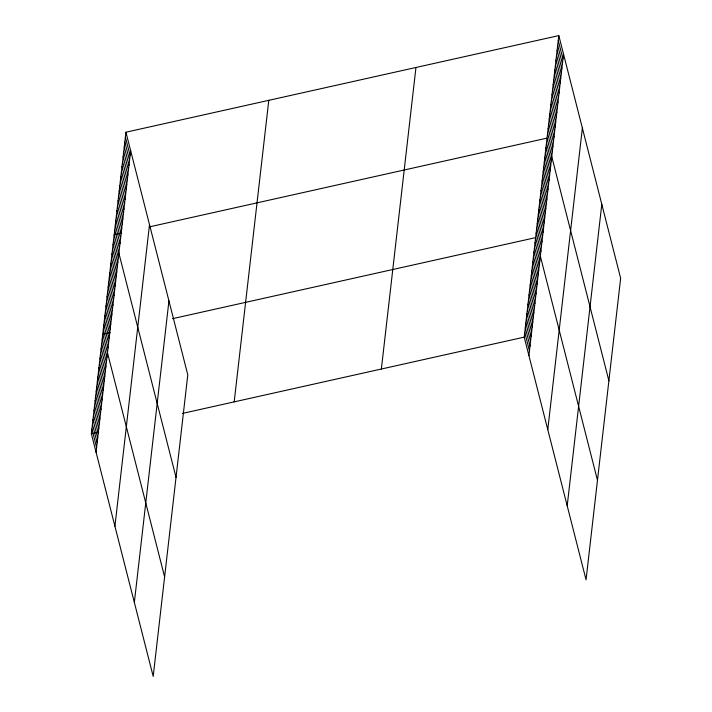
<?xml version="1.0" encoding="UTF-8"?>
<svg xmlns="http://www.w3.org/2000/svg" width="712" height="712" viewBox="0 0 712 712"><rect width="100%" height="100%" fill="white"/><g stroke="black" fill="none" stroke-linecap="round" stroke-linejoin="round"><path stroke-width="1.07" d="M125.944 132.21L187.79 374.859L153.196 676.4L91.35 433.75L125.944 132.21L558.804 35.6L620.65 278.25L586.056 579.791L524.21 337.141L558.804 35.6M96.058 452.236L130.652 150.704M114.917 526.212L149.511 224.672M134.345 602.423L168.94 300.891M234.186 401.871L268.789 100.33M381.365 369.021L415.959 67.48M528.918 355.626L563.512 54.085M547.777 429.603L582.372 128.062M567.197 505.814L601.8 204.282M121.583 233.082L114.178 234.738L176.033 477.387M150.152 226.71L547.038 138.119L608.894 380.778M110.173 332.593L102.759 334.24L164.614 576.889M172.598 318.656L535.62 237.63L597.475 480.28M91.35 433.75L98.754 432.095M182.343 413.441L524.21 337.141M558.244 40.486L562.952 58.971M557.683 45.363L562.4 63.858M557.122 50.249L561.839 68.735M556.562 55.127L561.279 73.621M556.001 60.013L560.718 78.498M555.44 64.89L560.157 83.384M554.879 69.776L559.596 88.261M554.319 74.653L559.036 93.147M553.758 79.539L558.475 98.025M553.197 84.416L557.914 102.911M552.646 89.303L557.354 107.788M552.085 94.189L556.793 112.674M551.524 99.066L556.232 117.551M550.963 103.952L555.672 122.437M550.403 108.829L555.111 127.323M549.842 113.715L554.55 132.201M549.281 118.593L553.989 137.087M548.721 123.479L553.438 141.964M548.16 128.356L552.877 146.85M547.599 133.242L552.316 151.727M546.496 142.863L551.213 161.348M545.953 147.598L550.67 166.092M545.41 152.341L550.118 170.827M544.867 157.076L549.575 175.561M544.324 161.811L549.032 180.305M543.781 166.555L548.489 185.04M543.238 171.289L547.946 189.784M542.686 176.033L547.403 194.518M542.144 180.768L546.861 199.253M541.601 185.503L546.318 203.997M541.058 190.246L545.775 208.732M540.515 194.981L545.232 213.475M539.972 199.725L544.689 218.21M539.429 204.46L544.137 222.954M538.886 209.203L543.594 227.689M538.343 213.938L543.051 232.423M537.8 218.673L542.508 237.167M537.257 223.417L541.966 241.902M536.714 228.152L541.423 246.646M536.163 232.895L540.88 251.38M535.077 242.365L539.794 260.859M534.534 247.108L539.251 265.594M533.991 251.843L538.708 270.337M533.448 256.587L538.165 275.072M532.905 261.322L537.613 279.807M532.362 266.057L537.071 284.551M531.819 270.8L536.528 289.286M531.277 275.535L535.985 294.029M530.734 280.279L535.442 298.764M530.182 285.014L534.899 303.499M529.639 289.748L534.356 308.243M529.096 294.492L533.813 312.977M528.553 299.227L533.27 317.721M528.01 303.971L532.727 322.456M527.467 308.705L532.184 327.2M526.924 313.449L531.633 331.934M526.382 318.184L531.09 336.669M525.839 322.919L530.547 341.413M525.296 327.662L530.004 346.148M524.753 332.397L529.461 350.891M125.383 137.096L130.1 155.581M124.823 141.973L129.54 160.467M124.262 146.859L128.979 165.344M123.701 151.736L128.418 170.23M123.14 156.622L127.857 175.108M122.58 161.508L127.297 179.994M122.019 166.385L126.736 184.88M121.458 171.272L126.175 189.757M120.898 176.149L125.615 194.643M120.346 181.035L125.054 199.52M119.785 185.912L124.493 204.406M119.224 190.798L123.933 209.284M118.664 195.675L123.372 214.17M118.103 200.561L122.811 219.047M117.542 205.439L122.25 223.933M116.982 210.325L121.69 228.81M116.421 215.211L121.138 233.696M115.86 220.088L120.577 238.582M115.3 224.974L120.016 243.46M114.739 229.851L119.456 248.346M113.635 239.472L118.352 257.966M113.092 244.216L117.809 262.701M112.549 248.951L117.266 267.436M112.007 253.686L116.715 272.18M111.464 258.429L116.172 276.915M110.921 263.164L115.629 281.658M110.378 267.908L115.086 286.393M109.835 272.643L114.543 291.128M109.283 277.377L114 295.872M108.74 282.121L113.457 300.606M108.197 286.856L112.914 305.35M107.654 291.6L112.371 310.085M107.111 296.334L111.829 314.82M106.569 301.069L111.286 319.563M106.026 305.813L110.734 324.298M105.483 310.548L110.191 329.042M104.94 315.291L109.648 333.777M104.397 320.026L109.105 338.512M103.854 324.761L108.562 343.255M103.311 329.505L108.019 347.99M102.216 338.983L106.934 357.469M101.674 343.718L106.391 362.212M101.131 348.462L105.848 366.947M100.588 353.197L105.305 371.682M100.045 357.931L104.762 376.425M99.502 362.675L104.21 381.16M98.959 367.41L103.667 385.904M98.416 372.154L103.124 390.639M97.873 376.888L102.581 395.374M97.33 381.623L102.039 400.117M96.779 386.367L101.496 404.852M96.236 391.102L100.953 409.596M95.693 395.845L100.41 414.331M95.15 400.58L99.867 419.065M94.607 405.315L99.324 423.809M94.064 410.059L98.781 428.544M93.521 414.793L98.229 433.288M92.978 419.537L97.686 438.022M92.435 424.272L97.144 442.757M91.892 429.007L96.601 447.501"/></g></svg>
